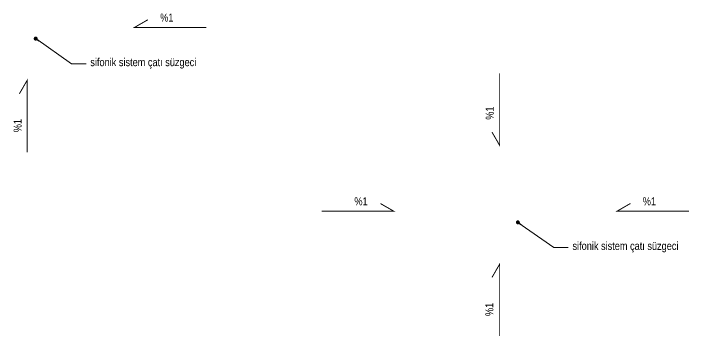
# Model space of a CAD drawing. Extents: x -1286 to 34975, y -230 to 6637.
# Drawn here: x 31870 to 32715, y 943 to 1348 of the extents above; entities that cross this region are included whole.
import ezdxf
from ezdxf.enums import TextEntityAlignment as Align

# ---------------------------------------------------------------- set-up
doc = ezdxf.new("R2010")
doc.units = 0
doc.header["$LTSCALE"] = 20
doc.layers.get('0').update_dxf_attribs({"color": 9, "lineweight": 9})
doc.layers.add('21', color=9, linetype='Continuous', lineweight=9)
doc.styles.add('MuuM_TEXT-STANDART', font='ARIALN.TTF')
doc.dimstyles.new('MuuM_DIM100', dxfattribs={"dimscale": 10, "dimtxt": 2, "dimasz": 1, "dimexe": 1, "dimexo": 1, "dimgap": 1, "dimtad": 1, "dimdec": 1, "dimrnd": 0.5, "dimdsep": 46, "dimtxsty": 'MuuM_TEXT-STANDART', "dimblk": 'ARCHTICK', "dimcen": 0, "dimdle": 0.15, "dimclrd": 256, "dimclre": 256, "dimclrt": 256, "dimadec": 0, "dimazin": 0, "dimtfac": 5, "dimtdec": 1, "dimtix": 1, "dimtmove": 2, "dimatfit": 3, "dimldrblk": 'DOT', "dimfxl": 0.2, "dimtolj": 1, "dimlwd": -1, "dimlwe": -1, "dimarcsym": 0})

# ---------------------------------------------------------------- blocks, each defined once
blk = doc.blocks.new('_ArchTick')
at = {"color": 0, "linetype": 'ByBlock', "const_width": 0.15}
blk.add_lwpolyline([(-0.5, -0.5), (0.5, 0.5)], dxfattribs=at)
blk = doc.blocks.new('_Dot')
at = {"color": 0, "linetype": 'ByBlock', "lineweight": -2}
blk.add_line((-0.5, 0), (-1, 0), dxfattribs=at)
at = {"color": 0, "linetype": 'ByBlock', "const_width": 0.5}
blk.add_lwpolyline([(-0.25, 0, 1), (0.25, 0, 1)], format="xyb", close=True, dxfattribs=at)

msp = doc.modelspace()

# ---------------------------------------------------------------- linework, layer by layer
at = {"layer": '21', "const_width": 1.2}
for points in [[(32111.27, 1330.15), (32021.27, 1330.15), (32038.04, 1339.83)], [(32477.69, 1272.56), (32477.69, 1182.56), (32468.01, 1199.32)], [(31887.19, 1173.93), (31887.19, 1263.93), (31877.51, 1247.16)], [(32255.38, 1100.15), (32345.38, 1100.15), (32328.62, 1109.83)], [(32714.28, 1100.15), (32624.28, 1100.15), (32641.05, 1109.83)], [(32477.69, 943.93), (32477.69, 1033.93), (32468.01, 1017.16)]]:
    msp.add_lwpolyline(points, dxfattribs=at)

# ---------------------------------------------------------------- texts
at = {"layer": '21', "style": 'MuuM_TEXT-STANDART'}
for p in [(31966.17, 1291.74), (32568.68, 1061.74)]:
    msp.add_text('sifonik sistem çatı süzgeci', height=10, dxfattribs=at).set_placement(p, align=Align.TOP_LEFT)
at = {"layer": '21', "char_height": 10, "width": 119.8316, "style": 'MuuM_TEXT-STANDART'}
for insert, attachment_point in [((32053.47, 1347.58), 1), ((32312.68, 1117.58), 3), ((32656.49, 1117.57), 1)]:
    msp.add_mtext('%1', dxfattribs=dict(at, insert=insert, attachment_point=attachment_point))
at = {"layer": '21', "char_height": 10, "width": 119.8316, "rotation": 90, "style": 'MuuM_TEXT-STANDART'}
for insert, attachment_point in [((32460.27, 1214.76), 1), ((31870.27, 1215.54), 3), ((32459.77, 985.54), 3)]:
    msp.add_mtext('%1', dxfattribs=dict(at, insert=insert, attachment_point=attachment_point))

# ---------------------------------------------------------------- leaders
at = {"layer": '21'}
for points in [[(31897.9, 1316.2), (31942.74, 1284.81), (31960.84, 1284.81)], [(32500.42, 1086.2), (32545.26, 1054.81), (32563.35, 1054.81)]]:
    msp.add_leader(points, dimstyle='MuuM_DIM100', override={"dimasz": 0.5}, dxfattribs=at)

doc.saveas('drawing.dxf')
